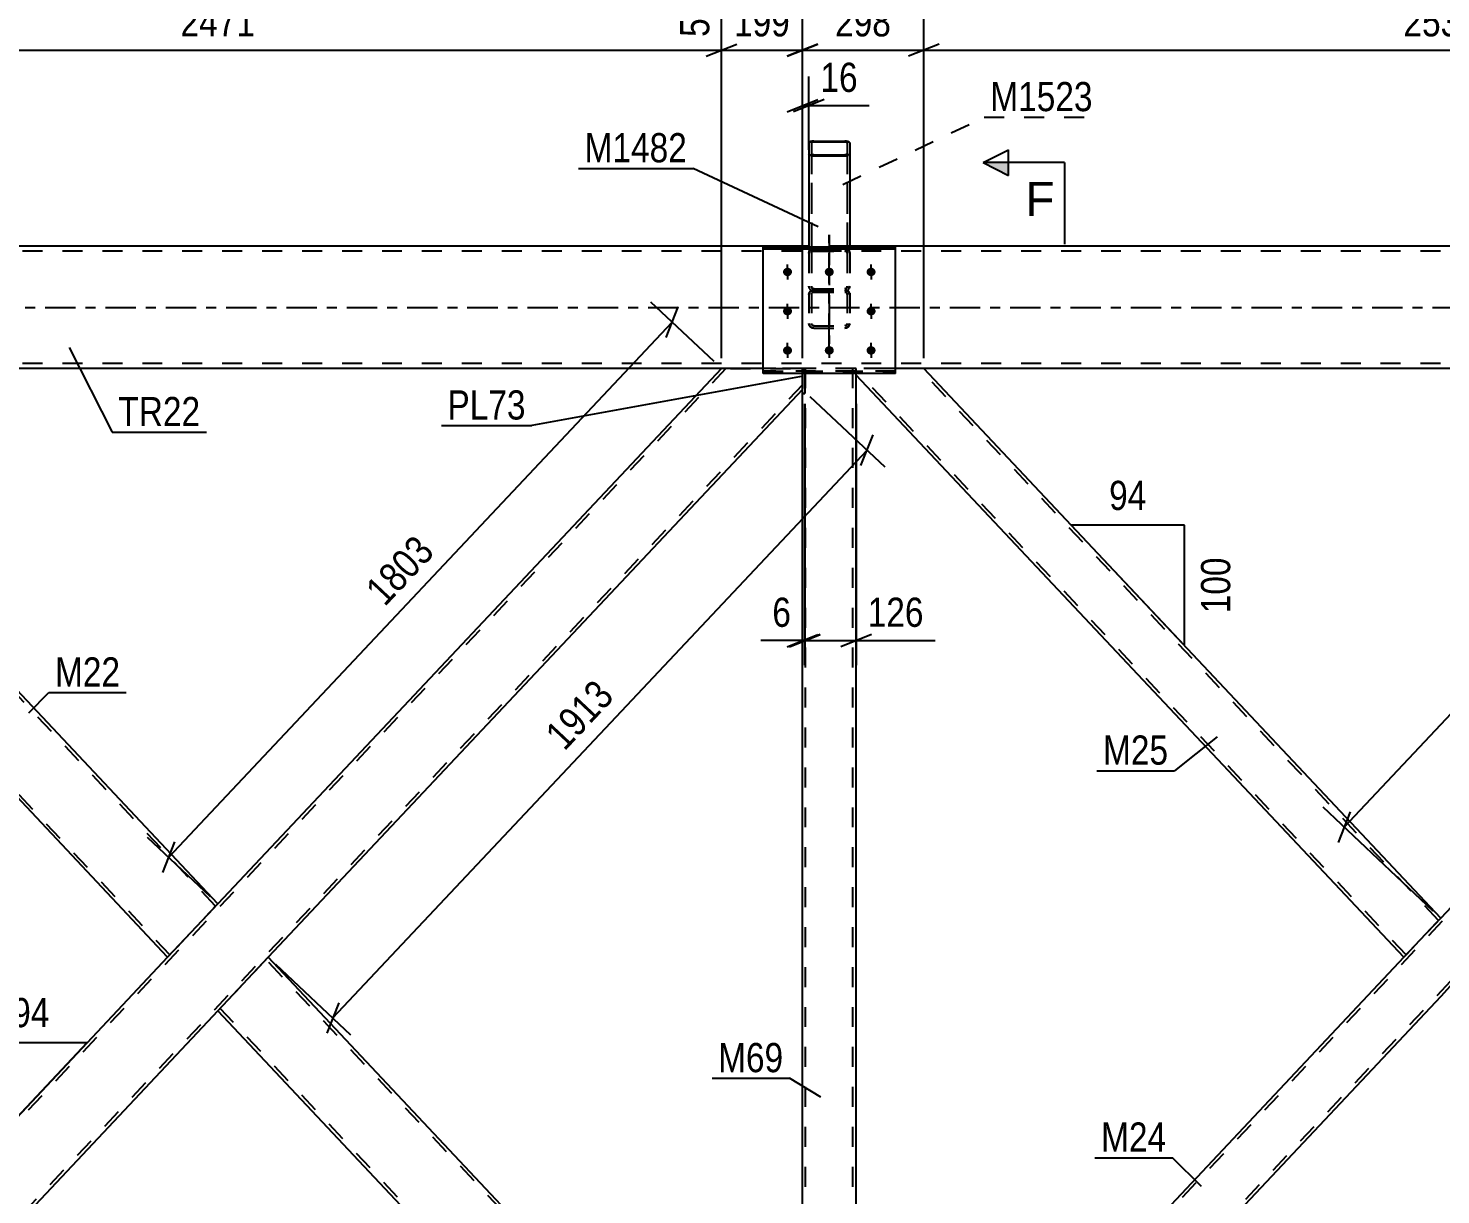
# Model space of a CAD drawing. Header units: millimetres. Extents: x -95 to 746, y -460 to 134.
# Drawn here: x 140.4 to 279, y -87.1 to 27.4 of the extents above; entities that cross this region are included whole.
import ezdxf

# ---------------------------------------------------------------- set-up
doc = ezdxf.new("R2010")
doc.units = ezdxf.units.MM
doc.linetypes.add('DXK_LINE_DOT2', pattern=[3.9198, 1.9599, -1.9599])
doc.linetypes.add('DXK_LINE_DOT3', pattern=[5.9187, 2.979, -0.9799, 0.9799, -0.9799])
doc.styles.add('Arial', font='ARIAL.TTF', dxfattribs={"height": 0.2})
doc.styles.add('Arial Narrow', font='ARIALN.TTF', dxfattribs={"height": 0.2})

# ---------------------------------------------------------------- blocks, each defined once
blk = doc.blocks.new('Part-389780219-1400 - 1176')
at = {"color": 7, "linetype": 'DXK_LINE_DOT2'}
for p, q in [((330.17, -6), (221.64, -121.41)), ((336.36, -6.19), (227.83, -121.6)), ((336.36, -6), (329.73, -6)), ((279, -59.95), (275.38, -63.8)), ((282.63, -63.8), (279, -67.65)), ((228.27, -121.6), (221.64, -121.6))]:
    blk.add_line(p, q, dxfattribs=at)
at = {"color": 2, "linetype": 'Continuous'}
for p, q in [((329.73, -6), (279, -59.95)), ((336.36, -6.66), (282.63, -63.8)), ((336.36, -6.66), (336.36, -6)), ((275.38, -63.8), (221.64, -120.94)), ((279, -67.65), (228.27, -121.6)), ((221.64, -121.6), (221.64, -120.94))]:
    blk.add_line(p, q, dxfattribs=at)
blk = doc.blocks.new('Part-389780219-1394 - 1176')
at = {"color": 2, "linetype": 'Continuous'}
for p, q in [((109.56, -6), (101.64, -6)), ((159, -58.55), (109.59, -6)), ((154.06, -63.8), (101.64, -8.06)), ((158.56, -59.01), (154.06, -63.8)), ((158.87, -58.68), (158.56, -59.01)), ((159, -58.55), (158.87, -58.68))]:
    blk.add_line(p, q, dxfattribs=at)
at = {"color": 7, "linetype": 'DXK_LINE_DOT2'}
for p, q in [((101.64, -6), (101.64, -6)), ((101.64, -8.06), (101.64, -6)), ((101.64, -6), (101.64, -6)), ((101.64, -6), (101.64, -6)), ((101.64, -6), (101.64, -6)), ((158.78, -58.78), (109.15, -6)), ((109.59, -6), (109.56, -6)), ((109.59, -6), (109.56, -6)), ((154.28, -63.57), (101.64, -7.6)), ((101.64, -8.06), (101.64, -8.06)), ((101.64, -8.06), (101.64, -8.06)), ((158.73, -58.83), (158.56, -59.01)), ((158.87, -58.68), (158.78, -58.78)), ((154.28, -63.57), (154.3, -63.55))]:
    blk.add_line(p, q, dxfattribs=at)
blk = doc.blocks.new('Part-389780219-1395 - 1176')
at = {"color": 7, "linetype": 'DXK_LINE_DOT2'}
for p, q in [((208.86, -6), (101.64, -120.01)), ((208.44, -6), (208.42, -6)), ((209.3, -6), (216.36, -6)), ((216.36, -6), (212.5, -6)), ((216.36, -6), (216.36, -8.06)), ((216.36, -7.6), (109.15, -121.6)), ((159, -58.55), (154.06, -63.8)), ((163.94, -63.8), (159, -69.05)), ((101.64, -121.6), (101.64, -119.54)), ((101.64, -119.54), (101.64, -119.54)), ((101.64, -121.6), (101.64, -121.6)), ((101.64, -121.6), (101.64, -121.6)), ((109.04, -121.6), (108.71, -121.6)), ((109.33, -121.6), (109.15, -121.6)), ((109.56, -121.6), (109.59, -121.6)), ((109.59, -121.6), (109.56, -121.6))]:
    blk.add_line(p, q, dxfattribs=at)
at = {"color": 2, "linetype": 'Continuous'}
for p, q in [((208.42, -6), (159, -58.55)), ((212.5, -6), (208.44, -6)), ((216.36, -8.06), (163.94, -63.8)), ((154.06, -63.8), (101.64, -119.54)), ((159, -69.05), (109.59, -121.6)), ((108.71, -121.6), (101.64, -121.6)), ((109.33, -121.6), (108.71, -121.6)), ((109.56, -121.6), (109.33, -121.6))]:
    blk.add_line(p, q, dxfattribs=at)
blk = doc.blocks.new('Part-389780219-1401 - 1176')
at = {"color": 7, "linetype": 'DXK_LINE_DOT2'}
for p, q in [((228.27, -6), (221.64, -6)), ((221.64, -6.48), (221.64, -6)), ((275.6, -63.57), (221.64, -6.19)), ((278.78, -60.18), (227.83, -6)), ((278.97, -59.98), (278.56, -60.41)), ((275.6, -63.57), (275.61, -63.55))]:
    blk.add_line(p, q, dxfattribs=at)
at = {"color": 2, "linetype": 'Continuous'}
for p, q in [((221.64, -6.66), (221.64, -6.48)), ((275.38, -63.8), (221.64, -6.66)), ((279, -59.95), (228.27, -6)), ((278.56, -60.41), (275.38, -63.8)), ((279, -59.95), (278.56, -60.41))]:
    blk.add_line(p, q, dxfattribs=at)
blk = doc.blocks.new('Part-389780219-1414 - 1176')
at = {"color": 7, "linetype": 'DXK_LINE_DOT2'}
for p, q in [((221.64, -6), (216.36, -6)), ((216.36, -8.46), (216.36, -6)), ((216.68, -121.6), (216.68, -6)), ((221.32, -121.6), (221.32, -6)), ((221.64, -6.66), (221.64, -6)), ((216.36, -121.6), (216.36, -119.14)), ((216.36, -121.6), (221.64, -121.6)), ((221.64, -121.6), (221.64, -120.94))]:
    blk.add_line(p, q, dxfattribs=at)
at = {"color": 2, "linetype": 'Continuous'}
for p, q in [((221.64, -120.94), (221.64, -6.66)), ((216.36, -119.14), (216.36, -8.46))]:
    blk.add_line(p, q, dxfattribs=at)
blk = doc.blocks.new('Part-389780219-1419 - 1176')
at = {"color": 7, "linetype": 'DXK_LINE_DOT3'}
blk.add_line((219, 7.12), (219, -3.58), dxfattribs=at)
at = {"color": 7, "linetype": 'DXK_LINE_DOT2'}
for p, q in [((217.3, 5.79), (217.48, 5.83)), ((217.39, 5.55), (217.31, 5.5)), ((217.48, 5.57), (217.39, 5.55)), ((217.48, 5.83), (220.52, 5.83)), ((217.48, 5.57), (220.52, 5.57)), ((220.52, 5.83), (220.7, 5.79)), ((220.61, 5.55), (220.52, 5.57)), ((220.69, 5.5), (220.61, 5.55)), ((217, 5.32), (217.04, 5.51)), ((217, 5.32), (217, -1.59)), ((217.26, 5.41), (217.24, 5.32)), ((217.24, 5.32), (217.24, -1.59)), ((217.31, 5.5), (217.26, 5.41)), ((220.74, 5.41), (220.69, 5.5)), ((220.76, 5.32), (220.74, 5.41)), ((220.76, 5.32), (220.76, -1.59)), ((220.96, 5.51), (221, 5.32)), ((221, 5.32), (221, -1.59)), ((217.04, 1.88), (217, 2.08)), ((217.04, 1.44), (217, 1.27)), ((217.14, 1.59), (217.04, 1.44)), ((217.3, 1.69), (217.14, 1.59)), ((217.24, 2.08), (217.26, 1.98)), ((217.26, 1.98), (217.31, 1.9)), ((217.26, 1.36), (217.31, 1.43)), ((217.48, 1.72), (217.3, 1.69)), ((217.48, 1.57), (217.3, 1.61)), ((217.31, 1.9), (217.39, 1.84)), ((217.31, 1.43), (217.39, 1.48)), ((217.39, 1.84), (217.48, 1.82)), ((217.39, 1.48), (217.48, 1.5)), ((217.48, 1.82), (220.52, 1.82)), ((217.48, 1.72), (220.52, 1.72)), ((217.48, 1.57), (220.52, 1.57)), ((217.48, 1.5), (220.52, 1.5)), ((220.52, 1.82), (220.61, 1.84)), ((220.7, 1.69), (220.52, 1.72)), ((220.7, 1.61), (220.52, 1.57)), ((220.52, 1.5), (220.61, 1.48)), ((220.61, 1.84), (220.69, 1.9)), ((220.61, 1.48), (220.69, 1.43)), ((220.69, 1.9), (220.74, 1.98)), ((220.69, 1.43), (220.74, 1.36)), ((220.86, 1.59), (220.7, 1.69)), ((220.74, 1.98), (220.76, 2.08)), ((220.96, 1.44), (220.86, 1.59)), ((221, 2.08), (220.96, 1.88)), ((221, 1.27), (220.96, 1.44)), ((217.24, 1.27), (217.26, 1.36)), ((220.74, 1.36), (220.76, 1.27)), ((217, -1.59), (217.04, -1.76)), ((217.04, -1.76), (217.14, -1.91)), ((217.14, -1.91), (217.3, -2)), ((217.26, -1.67), (217.24, -1.59)), ((217.31, -1.75), (217.26, -1.67)), ((217.3, -2), (217.48, -2.04)), ((217.39, -1.79), (217.31, -1.75)), ((217.48, -1.81), (217.39, -1.79)), ((217.48, -1.81), (220.52, -1.81)), ((217.48, -2.04), (220.52, -2.04)), ((220.61, -1.79), (220.52, -1.81)), ((220.52, -2.04), (220.7, -2)), ((220.69, -1.75), (220.61, -1.79)), ((220.74, -1.67), (220.69, -1.75)), ((220.7, -2), (220.86, -1.91)), ((220.76, -1.59), (220.74, -1.67)), ((220.86, -1.91), (220.96, -1.76)), ((220.96, -1.76), (221, -1.59))]:
    blk.add_line(p, q, dxfattribs=at)
for centre, start, end in [((217.5, 5.33), 114.32, 159.2417), ((217.5, 2.06), 200.7583, 245.68), ((220.5, 2.06), 294.32, 339.2417)]:
    blk.add_arc(centre, 0.496, start, end, dxfattribs=at)
blk = doc.blocks.new('Part-389780219-1425 - 1176')
at = {"color": 2, "linetype": 'Continuous'}
for p, q in [((159, -69.05), (163.94, -63.8)), ((216.36, -119.54), (163.94, -63.8)), ((159, -69.05), (208.42, -121.6)), ((208.44, -121.6), (216.36, -121.6))]:
    blk.add_line(p, q, dxfattribs=at)
at = {"color": 7, "linetype": 'DXK_LINE_DOT2'}
for p, q in [((216.36, -120.01), (163.72, -64.03)), ((159.22, -68.82), (159.24, -68.8)), ((208.86, -121.6), (159.22, -68.82)), ((216.36, -121.6), (216.36, -119.54)), ((208.42, -121.6), (208.44, -121.6)), ((208.44, -121.6), (208.42, -121.6))]:
    blk.add_line(p, q, dxfattribs=at)
blk = doc.blocks.new('Part-389780219-1434 - 1176')
at = {"color": 7, "linetype": 'DXK_LINE_DOT3'}
blk.add_line((219, -3.58), (219, 7.12), dxfattribs=at)
at = {"color": 7, "linetype": 'DXK_LINE_DOT2'}
for p, q in [((217.48, 5.83), (217.3, 5.79)), ((217.31, 5.5), (217.39, 5.55)), ((217.39, 5.55), (217.48, 5.57)), ((217.48, 5.83), (220.52, 5.83)), ((217.48, 5.57), (220.52, 5.57)), ((220.7, 5.79), (220.52, 5.83)), ((220.52, 5.57), (220.61, 5.55)), ((220.61, 5.55), (220.69, 5.5)), ((217.03, 5.48), (217, 5.31)), ((217, 5.31), (217, -1.59)), ((217.04, 5.51), (217.03, 5.48)), ((217.24, 5.31), (217.26, 5.41)), ((217.24, 5.31), (217.24, -1.59)), ((217.26, 5.41), (217.31, 5.5)), ((220.69, 5.5), (220.74, 5.41)), ((220.74, 5.41), (220.76, 5.31)), ((220.76, 5.31), (220.76, -1.59)), ((220.97, 5.48), (220.96, 5.51)), ((221, 5.31), (220.97, 5.48)), ((221, 5.31), (221, -1.59)), ((217, 2.08), (217.04, 1.88)), ((217, 1.27), (217.04, 1.44)), ((217.04, 1.44), (217.14, 1.59)), ((217.14, 1.59), (217.3, 1.69)), ((217.26, 1.98), (217.24, 2.08)), ((217.31, 1.9), (217.26, 1.98)), ((217.31, 1.43), (217.26, 1.36)), ((217.3, 1.69), (217.48, 1.72)), ((217.3, 1.61), (217.48, 1.57)), ((217.39, 1.84), (217.31, 1.9)), ((217.39, 1.48), (217.31, 1.43)), ((217.48, 1.82), (217.39, 1.84)), ((217.48, 1.5), (217.39, 1.48)), ((217.48, 1.82), (220.52, 1.82)), ((217.48, 1.72), (220.52, 1.72)), ((217.48, 1.57), (220.52, 1.57)), ((217.48, 1.5), (220.52, 1.5)), ((220.61, 1.84), (220.52, 1.82)), ((220.52, 1.72), (220.7, 1.69)), ((220.52, 1.57), (220.7, 1.61)), ((220.61, 1.48), (220.52, 1.5)), ((220.69, 1.9), (220.61, 1.84)), ((220.69, 1.43), (220.61, 1.48)), ((220.74, 1.98), (220.69, 1.9)), ((220.74, 1.36), (220.69, 1.43)), ((220.7, 1.69), (220.86, 1.59)), ((220.76, 2.08), (220.74, 1.98)), ((220.86, 1.59), (220.96, 1.44)), ((220.96, 1.88), (221, 2.08)), ((220.96, 1.44), (221, 1.27)), ((217.26, 1.36), (217.24, 1.27)), ((220.76, 1.27), (220.74, 1.36)), ((217.04, -1.76), (217, -1.59)), ((217.14, -1.91), (217.04, -1.76)), ((217.3, -2), (217.14, -1.91)), ((217.24, -1.59), (217.26, -1.67)), ((217.26, -1.67), (217.31, -1.75)), ((217.48, -2.04), (217.3, -2)), ((217.31, -1.75), (217.39, -1.79)), ((217.39, -1.79), (217.48, -1.81)), ((217.48, -1.81), (220.52, -1.81)), ((217.48, -2.04), (220.52, -2.04)), ((220.52, -1.81), (220.61, -1.79)), ((220.7, -2), (220.52, -2.04)), ((220.61, -1.79), (220.69, -1.75)), ((220.69, -1.75), (220.74, -1.67)), ((220.86, -1.91), (220.7, -2)), ((220.74, -1.67), (220.76, -1.59)), ((220.96, -1.76), (220.86, -1.91)), ((221, -1.59), (220.96, -1.76))]:
    blk.add_line(p, q, dxfattribs=at)
for centre, start, end in [((217.5, 5.33), 114.32, 159.2417), ((220.5, 5.33), 20.7583, 65.68), ((217.5, 2.06), 200.7583, 245.68), ((220.5, 2.06), 294.32, 339.2417)]:
    blk.add_arc(centre, 0.496, start, end, dxfattribs=at)
blk = doc.blocks.new('Part-389780219-1445 - 1176')
at = {"color": 2, "linetype": 'Continuous'}
for p, q in [((212.5, 5.95), (225.5, 5.95)), ((212.5, -6.48), (212.5, 5.95)), ((212.5, 5.73), (225.5, 5.73)), ((225.5, -6.48), (225.5, 5.95)), ((225.5, -6.48), (212.5, -6.48))]:
    blk.add_line(p, q, dxfattribs=at)
at = {"color": 7, "linetype": 'DXK_LINE_DOT2'}
blk.add_line((212.5, -6.27), (225.5, -6.27), dxfattribs=at)
blk = doc.blocks.new('Part-389780219-1446 - 1176')
at = {"color": 7, "linetype": 'DXK_LINE_DOT2'}
for p, q in [((212.5, -6.49), (212.5, 5.95)), ((212.5, 5.95), (225.5, 5.95)), ((212.5, 5.73), (225.5, 5.73)), ((225.5, -6.49), (225.5, 5.95)), ((225.5, -6.27), (212.5, -6.27)), ((225.5, -6.49), (212.5, -6.49))]:
    blk.add_line(p, q, dxfattribs=at)
blk = doc.blocks.new('Bolt-389780219-1615 - 1176')
at = {"linetype": 'Continuous'}
for points in [[(214.9, 3.89), (214.99, 3.88), (215.08, 3.85), (215.16, 3.81), (215.23, 3.75), (215.28, 3.68), (215.32, 3.6), (215.34, 3.52), (215.34, 3.43), (215.32, 3.35), (215.28, 3.27), (215.23, 3.2), (215.16, 3.14), (215.08, 3.1), (214.99, 3.07), (214.9, 3.06), (214.81, 3.07), (214.72, 3.1), (214.64, 3.14), (214.57, 3.2), (214.52, 3.27), (214.48, 3.35), (214.46, 3.43), (214.46, 3.52), (214.48, 3.6), (214.52, 3.68), (214.57, 3.75), (214.64, 3.81), (214.72, 3.85), (214.81, 3.88)], [(219, 3.89), (219.09, 3.88), (219.18, 3.85), (219.26, 3.81), (219.33, 3.75), (219.38, 3.68), (219.42, 3.6), (219.44, 3.52), (219.44, 3.43), (219.42, 3.35), (219.38, 3.27), (219.33, 3.2), (219.26, 3.14), (219.18, 3.1), (219.09, 3.07), (219, 3.06), (218.91, 3.07), (218.82, 3.1), (218.74, 3.14), (218.67, 3.2), (218.62, 3.27), (218.58, 3.35), (218.56, 3.43), (218.56, 3.52), (218.58, 3.6), (218.62, 3.68), (218.67, 3.75), (218.74, 3.81), (218.82, 3.85), (218.91, 3.88)], [(223.1, 3.89), (223.19, 3.88), (223.28, 3.85), (223.36, 3.81), (223.43, 3.75), (223.48, 3.68), (223.52, 3.6), (223.54, 3.52), (223.54, 3.43), (223.52, 3.35), (223.48, 3.27), (223.43, 3.2), (223.36, 3.14), (223.28, 3.1), (223.19, 3.07), (223.1, 3.06), (223.01, 3.07), (222.92, 3.1), (222.84, 3.14), (222.77, 3.2), (222.72, 3.27), (222.68, 3.35), (222.66, 3.43), (222.66, 3.52), (222.68, 3.6), (222.72, 3.68), (222.77, 3.75), (222.84, 3.81), (222.92, 3.85), (223.01, 3.88)], [(214.9, 0.04), (214.99, 0.03), (215.08, 0), (215.16, -0.04), (215.23, -0.1), (215.28, -0.17), (215.32, -0.25), (215.34, -0.33), (215.34, -0.42), (215.32, -0.5), (215.28, -0.58), (215.23, -0.65), (215.16, -0.71), (215.08, -0.75), (214.99, -0.78), (214.9, -0.79), (214.81, -0.78), (214.72, -0.75), (214.64, -0.71), (214.57, -0.65), (214.52, -0.58), (214.48, -0.5), (214.46, -0.42), (214.46, -0.33), (214.48, -0.25), (214.52, -0.17), (214.57, -0.1), (214.64, -0.04), (214.72, 0), (214.81, 0.03)], [(223.1, 0.04), (223.19, 0.03), (223.28, 0), (223.36, -0.04), (223.43, -0.1), (223.48, -0.17), (223.52, -0.25), (223.54, -0.33), (223.54, -0.42), (223.52, -0.5), (223.48, -0.58), (223.43, -0.65), (223.36, -0.71), (223.28, -0.75), (223.19, -0.78), (223.1, -0.79), (223.01, -0.78), (222.92, -0.75), (222.84, -0.71), (222.77, -0.65), (222.72, -0.58), (222.68, -0.5), (222.66, -0.42), (222.66, -0.33), (222.68, -0.25), (222.72, -0.17), (222.77, -0.1), (222.84, -0.04), (222.92, 0), (223.01, 0.03)], [(214.9, -3.82), (214.99, -3.82), (215.08, -3.85), (215.16, -3.89), (215.23, -3.95), (215.28, -4.02), (215.32, -4.1), (215.34, -4.19), (215.34, -4.27), (215.32, -4.36), (215.28, -4.44), (215.23, -4.51), (215.16, -4.56), (215.08, -4.61), (214.99, -4.63), (214.9, -4.64), (214.81, -4.63), (214.72, -4.61), (214.64, -4.56), (214.57, -4.51), (214.52, -4.44), (214.48, -4.36), (214.46, -4.27), (214.46, -4.19), (214.48, -4.1), (214.52, -4.02), (214.57, -3.95), (214.64, -3.89), (214.72, -3.85), (214.81, -3.82)], [(219, -3.82), (219.09, -3.82), (219.18, -3.85), (219.26, -3.89), (219.33, -3.95), (219.38, -4.02), (219.42, -4.1), (219.44, -4.19), (219.44, -4.27), (219.42, -4.36), (219.38, -4.44), (219.33, -4.51), (219.26, -4.56), (219.18, -4.61), (219.09, -4.63), (219, -4.64), (218.91, -4.63), (218.82, -4.61), (218.74, -4.56), (218.67, -4.51), (218.62, -4.44), (218.58, -4.36), (218.56, -4.27), (218.56, -4.19), (218.58, -4.1), (218.62, -4.02), (218.67, -3.95), (218.74, -3.89), (218.82, -3.85), (218.91, -3.82)], [(223.1, -3.82), (223.19, -3.82), (223.28, -3.85), (223.36, -3.89), (223.43, -3.95), (223.48, -4.02), (223.52, -4.1), (223.54, -4.19), (223.54, -4.27), (223.52, -4.36), (223.48, -4.44), (223.43, -4.51), (223.36, -4.56), (223.28, -4.61), (223.19, -4.63), (223.1, -4.64), (223.01, -4.63), (222.92, -4.61), (222.84, -4.56), (222.77, -4.51), (222.72, -4.44), (222.68, -4.36), (222.66, -4.27), (222.66, -4.19), (222.68, -4.1), (222.72, -4.02), (222.77, -3.95), (222.84, -3.89), (222.92, -3.85), (223.01, -3.82)]]:
    blk.add_hatch(color=1, dxfattribs=at).paths.add_polyline_path(points)
at = {"color": 1, "linetype": 'Continuous'}
for p, q in [((214.9, 3.08), (214.9, 4.21)), ((219, 3.08), (219, 4.21)), ((223.1, 3.08), (223.1, 4.21)), ((214.9, -0.77), (214.9, 0.36)), ((223.1, -0.77), (223.1, 0.36)), ((214.9, -4.63), (214.9, -3.49)), ((219, -4.63), (219, -3.49)), ((223.1, -4.63), (223.1, -3.49))]:
    blk.add_line(p, q, dxfattribs=at)
blk = doc.blocks.new('Part-389780219-1493 - 1176')
at = {"color": 2, "linetype": 'Continuous'}
for p, q in [((217, 6), (0, 6)), ((457, 6), (221, 6)), ((208.44, -6), (109.56, -6)), ((452.5, -6), (225.5, -6))]:
    blk.add_line(p, q, dxfattribs=at)
at = {"color": 7, "linetype": 'DXK_LINE_DOT2'}
for p, q in [((221, 6), (217, 6)), ((718, 5.52), (0, 5.52)), ((718, -5.52), (0, -5.52)), ((225.5, -6), (208.44, -6))]:
    blk.add_line(p, q, dxfattribs=at)
at = {"color": 7, "linetype": 'DXK_LINE_DOT3'}
blk.add_line((0, 0), (718, 0), dxfattribs=at)
blk = doc.blocks.new('Part-389780219-51576 - 1176')
at = {"color": 7, "linetype": 'DXK_LINE_DOT2'}
for p, q in [((217, 16.16), (217.04, 16.22)), ((217, 16.16), (217, 5.69)), ((217.04, 16.22), (217.14, 16.28)), ((217.14, 16.28), (217.3, 16.32)), ((217.26, 16.19), (217.24, 16.16)), ((217.24, 16.16), (217.24, 5.69)), ((217.31, 16.22), (217.26, 16.19)), ((217.3, 16.32), (217.48, 16.33)), ((217.39, 16.24), (217.31, 16.22)), ((217.48, 16.24), (217.39, 16.24)), ((217.48, 16.33), (220.52, 16.33)), ((217.48, 16.24), (220.52, 16.24)), ((220.52, 16.33), (220.7, 16.32)), ((220.61, 16.24), (220.52, 16.24)), ((220.69, 16.22), (220.61, 16.24)), ((220.74, 16.19), (220.69, 16.22)), ((220.7, 16.32), (220.86, 16.28)), ((220.76, 16.16), (220.74, 16.19)), ((220.76, 16.16), (220.76, 5.69)), ((220.86, 16.28), (220.96, 16.22)), ((220.96, 16.22), (221, 16.16)), ((221, 16.16), (221, 5.69)), ((217.04, 14.98), (217, 15.05)), ((217.14, 14.93), (217.04, 14.98)), ((217.3, 14.89), (217.14, 14.93)), ((217.24, 15.05), (217.26, 15.02)), ((217.26, 15.02), (217.31, 14.99)), ((217.48, 14.88), (217.3, 14.89)), ((217.31, 14.99), (217.39, 14.97)), ((217.39, 14.97), (217.48, 14.96)), ((217.48, 14.96), (220.52, 14.96)), ((217.48, 14.88), (220.52, 14.88)), ((220.52, 14.96), (220.61, 14.97)), ((220.7, 14.89), (220.52, 14.88)), ((220.61, 14.97), (220.69, 14.99)), ((220.69, 14.99), (220.74, 15.02)), ((220.86, 14.93), (220.7, 14.89)), ((220.74, 15.02), (220.76, 15.05)), ((220.96, 14.98), (220.86, 14.93)), ((221, 15.05), (220.96, 14.98)), ((221, 6), (217, 6)), ((217, 5.83), (217.24, 5.83)), ((217, 5.69), (217.04, 5.62)), ((217.04, 5.62), (217.14, 5.57)), ((217.14, 5.57), (217.3, 5.53)), ((217.26, 5.66), (217.24, 5.69)), ((217.31, 5.63), (217.26, 5.66)), ((217.39, 5.61), (217.31, 5.63)), ((217.48, 5.6), (217.39, 5.61)), ((217.48, 5.6), (220.52, 5.6)), ((220.61, 5.61), (220.52, 5.6)), ((220.69, 5.63), (220.61, 5.61)), ((220.74, 5.66), (220.69, 5.63)), ((220.7, 5.53), (220.86, 5.57)), ((220.76, 5.69), (220.74, 5.66)), ((220.76, 5.83), (221, 5.83)), ((220.86, 5.57), (220.96, 5.62)), ((220.96, 5.62), (221, 5.69)), ((217.3, 5.53), (217.48, 5.51)), ((217.48, 5.51), (220.52, 5.51)), ((220.52, 5.51), (220.7, 5.53))]:
    blk.add_line(p, q, dxfattribs=at)
blk = doc.blocks.new('Part-389780219-1601 - 1176')
at = {"color": 7, "linetype": 'DXK_LINE_DOT2'}
for p, q in [((216.6, -6), (216.36, -6)), ((216.36, -6.48), (216.36, -6)), ((216.6, -6.48), (216.6, -6))]:
    blk.add_line(p, q, dxfattribs=at)
at = {"color": 2, "linetype": 'Continuous'}
for p, q in [((216.36, -8.46), (216.36, -6.48)), ((216.6, -6.48), (216.6, -8.46)), ((216.6, -8.46), (216.36, -8.46))]:
    blk.add_line(p, q, dxfattribs=at)
blk = doc.blocks.new('Part-389780219-1602 - 1176')
at = {"color": 7, "linetype": 'DXK_LINE_DOT2'}
for p, q in [((216.36, -6), (216.6, -6)), ((216.36, -6), (216.36, -8.46)), ((216.6, -6), (216.6, -8.46)), ((216.36, -8.46), (216.6, -8.46))]:
    blk.add_line(p, q, dxfattribs=at)
blk = doc.blocks.new('Bolt-389780219-1616 - 1176')
at = {"color": 1, "linetype": 'DXK_LINE_DOT2'}
for p, q in [((214.9, 3.87), (214.9, 2.74)), ((219, 3.87), (219, 2.74)), ((223.1, 3.87), (223.1, 2.74)), ((214.9, 0.02), (214.9, -1.12)), ((223.1, 0.02), (223.1, -1.12)), ((214.9, -3.83), (214.9, -4.97)), ((219, -3.83), (219, -4.97)), ((223.1, -3.83), (223.1, -4.97))]:
    blk.add_line(p, q, dxfattribs=at)
blk = doc.blocks.new('Part-389780219-51577 - 1176')
at = {"color": 2, "linetype": 'Continuous'}
for p, q in [((217.04, 16.23), (217, 16.16)), ((217, 16.16), (217, 5.95)), ((217.14, 16.28), (217.04, 16.23)), ((217.3, 16.32), (217.14, 16.28)), ((217.24, 16.16), (217.26, 16.19)), ((217.24, 16.16), (217.24, 15.05)), ((217.26, 16.19), (217.31, 16.22)), ((217.48, 16.33), (217.3, 16.32)), ((217.31, 16.22), (217.39, 16.24)), ((217.39, 16.24), (217.48, 16.25)), ((217.48, 16.33), (220.52, 16.33)), ((217.48, 16.25), (220.52, 16.25)), ((220.7, 16.32), (220.52, 16.33)), ((220.52, 16.25), (220.61, 16.24)), ((220.61, 16.24), (220.69, 16.22)), ((220.69, 16.22), (220.74, 16.19)), ((220.86, 16.28), (220.7, 16.32)), ((220.74, 16.19), (220.76, 16.16)), ((220.76, 16.16), (220.76, 15.05)), ((220.96, 16.23), (220.86, 16.28)), ((221, 16.16), (220.96, 16.23)), ((221, 16.16), (221, 5.95)), ((217, 15.05), (217.04, 14.99)), ((217.04, 14.99), (217.14, 14.93)), ((217.14, 14.93), (217.3, 14.89)), ((217.26, 15.02), (217.24, 15.05)), ((217.31, 14.99), (217.26, 15.02)), ((217.3, 14.89), (217.48, 14.88)), ((217.39, 14.97), (217.31, 14.99)), ((217.48, 14.97), (217.39, 14.97)), ((217.48, 14.97), (220.52, 14.97)), ((217.48, 14.88), (220.52, 14.88)), ((220.61, 14.97), (220.52, 14.97)), ((220.52, 14.88), (220.7, 14.89)), ((220.69, 14.99), (220.61, 14.97)), ((220.74, 15.02), (220.69, 14.99)), ((220.7, 14.89), (220.86, 14.93)), ((220.76, 15.05), (220.74, 15.02)), ((220.86, 14.93), (220.96, 14.99)), ((220.96, 14.99), (221, 15.05)), ((217.48, 5.51), (217.48, 5.51))]:
    blk.add_line(p, q, dxfattribs=at)
at = {"color": 7, "linetype": 'DXK_LINE_DOT2'}
for p, q in [((217.24, 15.05), (217.24, 5.69)), ((220.76, 15.05), (220.76, 5.69)), ((221, 6), (217, 6)), ((217, 5.95), (217, 5.69)), ((217, 5.83), (217.24, 5.83)), ((217.04, 5.62), (217, 5.69)), ((217.14, 5.56), (217.04, 5.62)), ((217.3, 5.53), (217.14, 5.56)), ((217.24, 5.69), (217.26, 5.65)), ((217.26, 5.65), (217.31, 5.63)), ((217.31, 5.63), (217.39, 5.61)), ((217.39, 5.61), (217.48, 5.6)), ((217.48, 5.6), (220.52, 5.6)), ((220.52, 5.6), (220.61, 5.61)), ((220.61, 5.61), (220.69, 5.63)), ((220.69, 5.63), (220.74, 5.65)), ((220.86, 5.56), (220.7, 5.53)), ((220.74, 5.65), (220.76, 5.69)), ((220.76, 5.83), (221, 5.83)), ((220.96, 5.62), (220.86, 5.56)), ((221, 5.69), (220.96, 5.62)), ((221, 5.95), (221, 5.69)), ((217.48, 5.51), (217.3, 5.53)), ((217.48, 5.51), (217.48, 5.51)), ((217.48, 5.51), (220.52, 5.51)), ((220.7, 5.53), (220.52, 5.51))]:
    blk.add_line(p, q, dxfattribs=at)
blk = doc.blocks.new('AngleDimension-389780219-20881 - 1176')
at = {"color": 7, "linetype": 'Continuous'}
for p, q in [((135.1, -72.16), (146.19, -72.16)), ((135.1, -83.96), (146.19, -72.16)), ((135.1, -83.96), (135.1, -72.16)), ((145.82, -72.56), (146.19, -72.16))]:
    blk.add_line(p, q, dxfattribs=at)
at = {"color": 0}
for points in [[(143.07, -71.26), (143.07, -67.06), (138.22, -67.06), (138.22, -71.26)], [(134.2, -74.72), (130, -74.72), (130, -81.41), (134.2, -81.41)]]:
    blk.add_wipeout(points, dxfattribs=at)
at = {"color": 3, "style": 'Arial Narrow'}
blk.add_text('94', height=2.863, dxfattribs=at).set_placement((138.82, -70.66))
blk.add_text('100', height=2.863, rotation=90.0002, dxfattribs=at).set_placement((133.6, -80.81))
blk = doc.blocks.new('StraightDimension-389780219-29128 - 1176')
at = {"color": 7, "linetype": 'Continuous'}
for p, q in [((228.27, -5), (228.27, 38.36)), ((329.73, -5), (329.73, 33.86)), ((229.77, 25.85), (226.77, 24.65)), ((228.27, 25.25), (329.73, 25.25)), ((328.23, 24.65), (331.23, 25.85))]:
    blk.add_line(p, q, dxfattribs=at)
at = {"color": 0}
blk.add_wipeout([(283.26, 26), (283.26, 30.2), (274.74, 30.2), (274.74, 26)], dxfattribs=at)
at = {"color": 3, "style": 'Arial Narrow'}
blk.add_text('2537', height=2.863, dxfattribs=at).set_placement((275.34, 26.6))
at = {"color": 0, "linetype": 'Continuous'}
blk.add_wipeout([(329.13, 34.46), (324.93, 34.46), (324.93, 25.95), (329.13, 25.95)], dxfattribs=at)
at = {"color": 3, "linetype": 'Continuous', "style": 'Arial Narrow'}
blk.add_text('8243', height=2.863, rotation=90.0002, dxfattribs=at).set_placement((328.53, 26.55))
blk = doc.blocks.new('StraightDimension-389780219-20760 - 1176')
at = {"color": 7, "linetype": 'Continuous'}
for p, q in [((207.69, -5.31), (201.49, 0.51)), ((202.98, -2.95), (204.16, 0.06)), ((154.15, -53.99), (203.57, -1.44)), ((158.27, -57.86), (152.08, -52.03)), ((154.74, -52.48), (153.56, -55.49))]:
    blk.add_line(p, q, dxfattribs=at)
at = {"color": 0}
blk.add_wipeout([(181.23, -24.1), (178.17, -21.22), (172.34, -27.42), (175.4, -30.3)], dxfattribs=at)
at = {"color": 3, "style": 'Arial Narrow'}
blk.add_text('1803', height=2.863, rotation=46.7591, dxfattribs=at).set_placement((175.37, -29.45))
blk = doc.blocks.new('StraightDimension-389780219-29130 - 1176')
at = {"color": 7, "linetype": 'Continuous'}
for p, q in [((216.36, -5), (216.36, 38.36)), ((208.42, -5), (208.42, 33.86)), ((206.92, 24.65), (209.92, 25.85)), ((208.42, 25.25), (216.36, 25.25)), ((217.86, 25.85), (214.86, 24.65))]:
    blk.add_line(p, q, dxfattribs=at)
at = {"color": 0}
blk.add_wipeout([(215.73, 26), (215.73, 30.2), (209.05, 30.2), (209.05, 26)], dxfattribs=at)
at = {"color": 3, "style": 'Arial Narrow'}
blk.add_text('199', height=2.863, dxfattribs=at).set_placement((209.65, 26.6))
at = {"color": 0, "linetype": 'Continuous'}
blk.add_wipeout([(215.76, 38.96), (211.56, 38.96), (211.56, 30.45), (215.76, 30.45)], dxfattribs=at)
at = {"color": 3, "linetype": 'Continuous', "style": 'Arial Narrow'}
blk.add_text('5409', height=2.863, rotation=90.0002, dxfattribs=at).set_placement((215.16, 31.05))
blk = doc.blocks.new('StraightDimension-389780219-29129 - 1176')
at = {"color": 7, "linetype": 'Continuous'}
for p, q in [((216.36, -5), (216.36, 38.36)), ((228.27, -5), (228.27, 38.36)), ((214.86, 24.65), (217.86, 25.85)), ((216.36, 25.25), (228.27, 25.25)), ((229.77, 25.85), (226.77, 24.65))]:
    blk.add_line(p, q, dxfattribs=at)
at = {"color": 0}
blk.add_wipeout([(225.66, 26), (225.66, 30.2), (218.97, 30.2), (218.97, 26)], dxfattribs=at)
at = {"color": 3, "style": 'Arial Narrow'}
blk.add_text('298', height=2.863, dxfattribs=at).set_placement((219.57, 26.6))
at = {"color": 0, "linetype": 'Continuous'}
blk.add_wipeout([(227.67, 38.96), (223.47, 38.96), (223.47, 30.45), (227.67, 30.45)], dxfattribs=at)
at = {"color": 3, "linetype": 'Continuous', "style": 'Arial Narrow'}
blk.add_text('5707', height=2.863, rotation=90.0002, dxfattribs=at).set_placement((227.07, 31.05))
blk = doc.blocks.new('StraightDimension-389780219-20782 - 1176')
at = {"color": 7, "linetype": 'Continuous'}
for p, q in [((217.09, -8.75), (224.45, -15.67)), ((222.11, -15.52), (223.29, -12.52)), ((170.28, -69.76), (222.7, -14.02)), ((164.67, -64.49), (172.03, -71.4)), ((170.87, -68.26), (169.69, -71.26))]:
    blk.add_line(p, q, dxfattribs=at)
at = {"color": 0}
blk.add_wipeout([(198.86, -38.28), (195.8, -35.4), (189.97, -41.6), (193.03, -44.48)], dxfattribs=at)
at = {"color": 3, "style": 'Arial Narrow'}
blk.add_text('1913', height=2.863, rotation=46.7591, dxfattribs=at).set_placement((193, -43.63))
blk = doc.blocks.new('StraightDimension-389780219-20912 - 1176')
at = {"color": 7, "linetype": 'Continuous'}
for p, q in [((329.01, -5.31), (318.18, 4.87)), ((319.66, 1.41), (320.85, 4.42)), ((269.52, -51.03), (320.25, 2.92)), ((278.27, -59.26), (267.45, -49.08)), ((270.11, -49.53), (268.93, -52.54))]:
    blk.add_line(p, q, dxfattribs=at)
at = {"color": 0}
blk.add_wipeout([(297.26, -20.44), (294.2, -17.57), (288.37, -23.77), (291.43, -26.64)], dxfattribs=at)
at = {"color": 3, "style": 'Arial Narrow'}
blk.add_text('1851', height=2.863, rotation=46.7591, dxfattribs=at).set_placement((291.4, -25.8))
blk = doc.blocks.new('AngleDimension-389780219-20956 - 1176')
at = {"color": 7, "linetype": 'Continuous'}
for p, q in [((241.74, -20.32), (242.74, -21.39)), ((253.84, -21.39), (242.74, -21.39)), ((253.84, -33.19), (242.74, -21.39)), ((253.84, -33.19), (253.84, -21.39))]:
    blk.add_line(p, q, dxfattribs=at)
at = {"color": 0}
for points in [[(250.72, -20.49), (250.72, -16.29), (245.86, -16.29), (245.86, -20.49)], [(258.94, -23.95), (254.74, -23.95), (254.74, -30.63), (258.94, -30.63)]]:
    blk.add_wipeout(points, dxfattribs=at)
at = {"color": 3, "style": 'Arial Narrow'}
blk.add_text('94', height=2.863, dxfattribs=at).set_placement((246.46, -19.89))
blk.add_text('100', height=2.863, rotation=90.0002, dxfattribs=at).set_placement((258.34, -30.03))
blk = doc.blocks.new('StraightDimension-389780219-21073 - 1176')
at = {"color": 7, "linetype": 'Continuous'}
for p, q in [((216.6, -9.46), (216.6, -35.11)), ((221.64, -9.46), (221.64, -35.11)), ((215.1, -33.31), (218.1, -32.11)), ((216.6, -32.71), (221.64, -32.71)), ((223.14, -32.11), (220.14, -33.31)), ((221.64, -32.71), (229.38, -32.71)), ((221.64, -32.71), (229.38, -32.71))]:
    blk.add_line(p, q, dxfattribs=at)
at = {"color": 0}
blk.add_wipeout([(228.85, -31.96), (228.85, -27.76), (222.17, -27.76), (222.17, -31.96)], dxfattribs=at)
at = {"color": 3, "style": 'Arial Narrow'}
blk.add_text('126', height=2.863, dxfattribs=at).set_placement((222.77, -31.36))
blk = doc.blocks.new('StraightDimension-389780219-21074 - 1176')
at = {"color": 7, "linetype": 'Continuous'}
for p, q in [((216.36, -9.46), (216.36, -35.11)), ((216.6, -9.46), (216.6, -35.11)), ((216.36, -32.71), (212.28, -32.71)), ((216.36, -32.71), (212.28, -32.71)), ((214.86, -33.31), (217.86, -32.11)), ((218.1, -32.11), (215.1, -33.31)), ((216.36, -32.71), (216.6, -32.71))]:
    blk.add_line(p, q, dxfattribs=at)
at = {"color": 0}
blk.add_wipeout([(215.84, -31.96), (215.84, -27.76), (212.81, -27.76), (212.81, -31.96)], dxfattribs=at)
at = {"color": 3, "style": 'Arial Narrow'}
blk.add_text('6', height=2.86, dxfattribs=at).set_placement((213.41, -31.36))
blk = doc.blocks.new('StraightDimension-389780219-29131 - 1176')
at = {"color": 7, "linetype": 'Continuous'}
for p, q in [((109.59, -5), (109.59, 38.36)), ((208.42, -5), (208.42, 33.86)), ((111.09, 25.85), (108.09, 24.65)), ((109.59, 25.25), (208.42, 25.25)), ((206.92, 24.65), (209.92, 25.85))]:
    blk.add_line(p, q, dxfattribs=at)
at = {"color": 0}
blk.add_wipeout([(163.26, 26), (163.26, 30.2), (154.74, 30.2), (154.74, 26)], dxfattribs=at)
at = {"color": 3, "style": 'Arial Narrow'}
blk.add_text('2471', height=2.863, dxfattribs=at).set_placement((155.34, 26.6))
at = {"color": 0, "linetype": 'Continuous'}
blk.add_wipeout([(207.82, 34.46), (203.62, 34.46), (203.62, 25.95), (207.82, 25.95)], dxfattribs=at)
at = {"color": 3, "linetype": 'Continuous', "style": 'Arial Narrow'}
blk.add_text('5210', height=2.863, rotation=90.0002, dxfattribs=at).set_placement((207.22, 26.55))
blk = doc.blocks.new('StraightDimension-389780219-55788 - 1176')
at = {"color": 7, "linetype": 'Continuous'}
for p, q in [((216.36, 7.09), (216.36, 22.65)), ((217, 15.45), (217, 22.65)), ((214.86, 19.2), (217.86, 20.4)), ((218.5, 20.4), (215.5, 19.2)), ((216.36, 19.8), (217, 19.8)), ((217, 19.8), (222.91, 19.8)), ((217, 19.8), (222.91, 19.8))]:
    blk.add_line(p, q, dxfattribs=at)
at = {"color": 0}
blk.add_wipeout([(222.38, 20.55), (222.38, 24.75), (217.53, 24.75), (217.53, 20.55)], dxfattribs=at)
at = {"color": 3, "style": 'Arial Narrow'}
blk.add_text('16', height=2.863, dxfattribs=at).set_placement((218.13, 21.15))
blk = doc.blocks.new('Mark-389780219-55771 - 1176')
at = {"color": 0}
blk.add_wipeout([(244.85, 19.26), (244.85, 22.26), (234.8, 22.26), (234.8, 19.26)], dxfattribs=at)
blk.add_wipeout([(244.85, 19.26), (244.85, 22.26), (234.8, 22.26), (234.8, 19.26)], dxfattribs=at)
at = {"color": 30, "linetype": 'DXK_LINE_DOT2'}
for p, q in [((220.34, 12.07), (234.2, 18.66)), ((234.2, 18.66), (245.45, 18.66))]:
    blk.add_line(p, q, dxfattribs=at)
at = {"color": 3, "style": 'Arial Narrow'}
blk.add_text('M1523', height=2.863, dxfattribs=at).set_placement((234.8, 19.26))
blk = doc.blocks.new('Mark-389780219-20218 - 1176')
at = {"color": 0}
blk.add_wipeout([(157.28, -11.66), (157.28, -8.66), (149.24, -8.66), (149.24, -11.66)], dxfattribs=at)
blk.add_wipeout([(157.28, -11.66), (157.28, -8.66), (149.24, -8.66), (149.24, -11.66)], dxfattribs=at)
at = {"color": 30, "linetype": 'Continuous'}
for p, q in [((144.4, -3.93), (148.64, -12.26)), ((148.64, -12.26), (157.88, -12.26))]:
    blk.add_line(p, q, dxfattribs=at)
at = {"color": 3, "style": 'Arial Narrow'}
blk.add_text('TR22', height=2.863, dxfattribs=at).set_placement((149.24, -11.66))
blk = doc.blocks.new('Mark-389780219-20056 - 1176')
at = {"color": 0}
blk.add_wipeout([(149.41, -37.22), (149.41, -34.22), (143.02, -34.22), (143.02, -37.22)], dxfattribs=at)
blk.add_wipeout([(149.41, -37.22), (149.41, -34.22), (143.02, -34.22), (143.02, -37.22)], dxfattribs=at)
at = {"color": 30, "linetype": 'Continuous'}
for p, q in [((140.44, -39.81), (142.42, -37.82)), ((142.42, -37.82), (150.01, -37.82))]:
    blk.add_line(p, q, dxfattribs=at)
at = {"color": 3, "style": 'Arial Narrow'}
blk.add_text('M22', height=2.863, dxfattribs=at).set_placement((143.02, -37.22))
blk = doc.blocks.new('Mark-389780219-20062 - 1176')
at = {"color": 0}
blk.add_wipeout([(252.07, -82.88), (252.07, -79.88), (245.67, -79.88), (245.67, -82.88)], dxfattribs=at)
blk.add_wipeout([(252.07, -82.88), (252.07, -79.88), (245.67, -79.88), (245.67, -82.88)], dxfattribs=at)
at = {"color": 30, "linetype": 'Continuous'}
for p in [(245.07, -83.48), (255.53, -86.3)]:
    blk.add_line(p, (252.67, -83.48), dxfattribs=at)
at = {"color": 3, "style": 'Arial Narrow'}
blk.add_text('M24', height=2.863, dxfattribs=at).set_placement((245.67, -82.88))
blk = doc.blocks.new('Mark-389780219-20065 - 1176')
at = {"color": 0}
blk.add_wipeout([(252.26, -44.89), (252.26, -41.89), (245.86, -41.89), (245.86, -44.89)], dxfattribs=at)
blk.add_wipeout([(252.26, -44.89), (252.26, -41.89), (245.86, -41.89), (245.86, -44.89)], dxfattribs=at)
at = {"color": 30, "linetype": 'Continuous'}
for p in [(257.06, -42.16), (245.26, -45.49)]:
    blk.add_line(p, (252.86, -45.49), dxfattribs=at)
at = {"color": 3, "style": 'Arial Narrow'}
blk.add_text('M25', height=2.863, dxfattribs=at).set_placement((245.86, -44.89))
blk = doc.blocks.new('Mark-389780219-20089 - 1176')
at = {"color": 0}
blk.add_wipeout([(214.49, -75.08), (214.49, -72.08), (208.09, -72.08), (208.09, -75.08)], dxfattribs=at)
blk.add_wipeout([(214.49, -75.08), (214.49, -72.08), (208.09, -72.08), (208.09, -75.08)], dxfattribs=at)
at = {"color": 30, "linetype": 'Continuous'}
for p in [(207.49, -75.68), (218.16, -77.52)]:
    blk.add_line(p, (215.09, -75.68), dxfattribs=at)
at = {"color": 3, "style": 'Arial Narrow'}
blk.add_text('M69', height=2.863, dxfattribs=at).set_placement((208.09, -75.08))
blk = doc.blocks.new('Mark-389780219-55782 - 1176')
at = {"color": 0}
blk.add_wipeout([(189.21, -11.01), (189.21, -8.01), (181.53, -8.01), (181.53, -11.01)], dxfattribs=at)
blk.add_wipeout([(189.21, -11.01), (189.21, -8.01), (181.53, -8.01), (181.53, -11.01)], dxfattribs=at)
at = {"color": 30, "linetype": 'Continuous'}
for p in [(216.44, -6.74), (180.93, -11.61)]:
    blk.add_line(p, (189.81, -11.61), dxfattribs=at)
at = {"color": 3, "style": 'Arial Narrow'}
blk.add_text('PL73', height=2.863, dxfattribs=at).set_placement((181.53, -11.01))
blk = doc.blocks.new('SectionMark-389780219-35144 - 1176')
at = {"linetype": 'Continuous'}
for points in [[(236.59, 14.21), (236.59, 12.96), (234.09, 14.21)], [(236.59, -163.74), (236.59, -164.99), (234.09, -164.99)]]:
    blk.add_hatch(color=6, dxfattribs=at).paths.add_polyline_path(points)
at = {"color": 6, "linetype": 'Continuous'}
for p, q in [((234.09, 14.21), (236.59, 15.46)), ((236.59, 12.96), (236.59, 15.46)), ((242.09, 14.21), (234.09, 14.21)), ((234.09, 14.21), (236.59, 12.96)), ((242.09, 14.21), (242.09, 6.21)), ((242.09, -164.99), (242.09, -156.99)), ((234.09, -164.99), (236.59, -163.74)), ((236.59, -163.74), (236.59, -166.24)), ((242.09, -164.99), (234.09, -164.99)), ((236.59, -166.24), (234.09, -164.99))]:
    blk.add_line(p, q, dxfattribs=at)
at = {"color": 0, "linetype": 'Continuous'}
for points in [[(241.09, 8.96), (241.09, 12.46), (238.24, 12.46), (238.24, 8.96)], [(241.09, -163.24), (241.09, -159.74), (238.24, -159.74), (238.24, -163.24)], [(241.09, -172.49), (241.09, -167.49), (199.61, -167.49), (199.61, -172.49)]]:
    blk.add_wipeout(points, dxfattribs=at)
at = {"color": 3, "linetype": 'Continuous', "style": 'Arial'}
for s, height, p in [('F', 3.34, (238.24, 8.96)), ('F', 3.34, (238.24, -163.24)), ('A   [TR.22 - 1]', 4.7754, (199.61, -172.49))]:
    blk.add_text(s, height=height, dxfattribs=at).set_placement(p)
blk = doc.blocks.new('Mark-389780219-55774 - 1176')
at = {"color": 0}
blk.add_wipeout([(205.04, 14.24), (205.04, 17.24), (194.99, 17.24), (194.99, 14.24)], dxfattribs=at)
blk.add_wipeout([(205.04, 14.24), (205.04, 17.24), (194.99, 17.24), (194.99, 14.24)], dxfattribs=at)
at = {"color": 30, "linetype": 'Continuous'}
for p in [(194.39, 13.64), (217.9, 7.92)]:
    blk.add_line(p, (205.64, 13.64), dxfattribs=at)
at = {"color": 3, "style": 'Arial Narrow'}
blk.add_text('M1482', height=2.863, dxfattribs=at).set_placement((194.99, 14.24))

msp = doc.modelspace()

# ---------------------------------------------------------------- block references
for name in ['Part-389780219-51576 - 1176', 'Part-389780219-51577 - 1176', 'Part-389780219-1493 - 1176', 'Part-389780219-1419 - 1176', 'Part-389780219-1434 - 1176', 'Part-389780219-1445 - 1176', 'Part-389780219-1446 - 1176', 'Bolt-389780219-1615 - 1176', 'Bolt-389780219-1616 - 1176', 'Part-389780219-1394 - 1176', 'Part-389780219-1395 - 1176', 'Part-389780219-1414 - 1176', 'Part-389780219-1601 - 1176', 'Part-389780219-1602 - 1176', 'Part-389780219-1400 - 1176', 'Part-389780219-1401 - 1176', 'Part-389780219-1425 - 1176']:
    msp.add_blockref(name, (0, 0))

# ---------------------------------------------------------------- next in the draw order: block references
for name in ['StraightDimension-389780219-29128 - 1176', 'StraightDimension-389780219-20760 - 1176', 'AngleDimension-389780219-20956 - 1176', 'Mark-389780219-20056 - 1176', 'Mark-389780219-20065 - 1176', 'AngleDimension-389780219-20881 - 1176', 'Mark-389780219-20062 - 1176']:
    msp.add_blockref(name, (0, 0))

# ---------------------------------------------------------------- next in the draw order: block references
for name in ['StraightDimension-389780219-29130 - 1176', 'StraightDimension-389780219-20912 - 1176', 'StraightDimension-389780219-20782 - 1176']:
    msp.add_blockref(name, (0, 0))

# ---------------------------------------------------------------- next in the draw order: block references
for name in ['StraightDimension-389780219-29129 - 1176', 'StraightDimension-389780219-29131 - 1176', 'StraightDimension-389780219-21073 - 1176', 'Mark-389780219-20089 - 1176']:
    msp.add_blockref(name, (0, 0))

# ---------------------------------------------------------------- next in the draw order: block references
for name in ['StraightDimension-389780219-55788 - 1176', 'Mark-389780219-20218 - 1176', 'StraightDimension-389780219-21074 - 1176']:
    msp.add_blockref(name, (0, 0))

# ---------------------------------------------------------------- next in the draw order: block references
for name in ['Mark-389780219-55771 - 1176', 'Mark-389780219-55782 - 1176']:
    msp.add_blockref(name, (0, 0))

# ---------------------------------------------------------------- next in the draw order: block references
msp.add_blockref('SectionMark-389780219-35144 - 1176', (0, 0))

# ---------------------------------------------------------------- next in the draw order: block references
msp.add_blockref('Mark-389780219-55774 - 1176', (0, 0))

doc.saveas('drawing.dxf')
